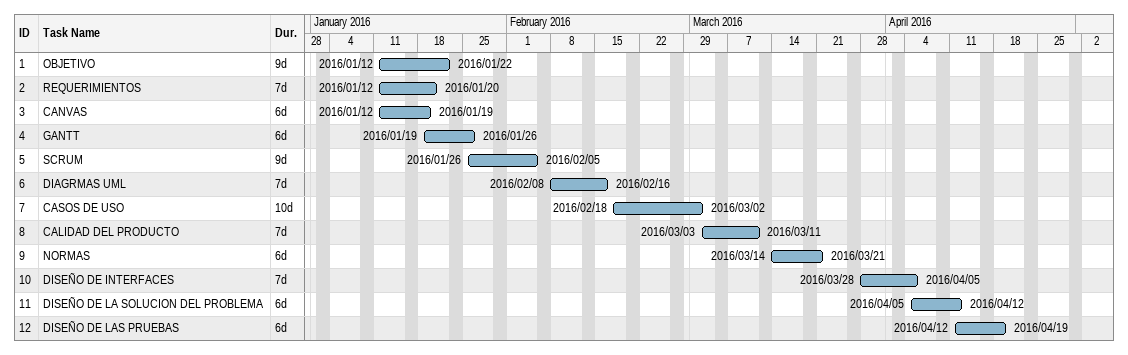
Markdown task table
| ID | Task | Duration | Start | Finish |
|---|---|---|---|---|
| 1 | OBJETIVO | 9d | 2016-01-12 | 2016-01-22 |
| 2 | REQUERIMIENTOS | 7d | 2016-01-12 | 2016-01-20 |
| 3 | CANVAS | 6d | 2016-01-12 | 2016-01-19 |
| 4 | GANTT | 6d | 2016-01-19 | 2016-01-26 |
| 5 | SCRUM | 9d | 2016-01-26 | 2016-02-05 |
| 6 | DIAGRMAS UML | 7d | 2016-02-08 | 2016-02-16 |
| 7 | CASOS DE USO | 10d | 2016-02-18 | 2016-03-02 |
| 8 | CALIDAD DEL PRODUCTO | 7d | 2016-03-03 | 2016-03-11 |
| 9 | NORMAS | 6d | 2016-03-14 | 2016-03-21 |
| 10 | DISEÑO DE INTERFACES | 7d | 2016-03-28 | 2016-04-05 |
| 11 | DISEÑO DE LA SOLUCION DEL PROBLEMA | 6d | 2016-04-05 | 2016-04-12 |
| 12 | DISEÑO DE LAS PRUEBAS | 6d | 2016-04-12 | 2016-04-19 |
